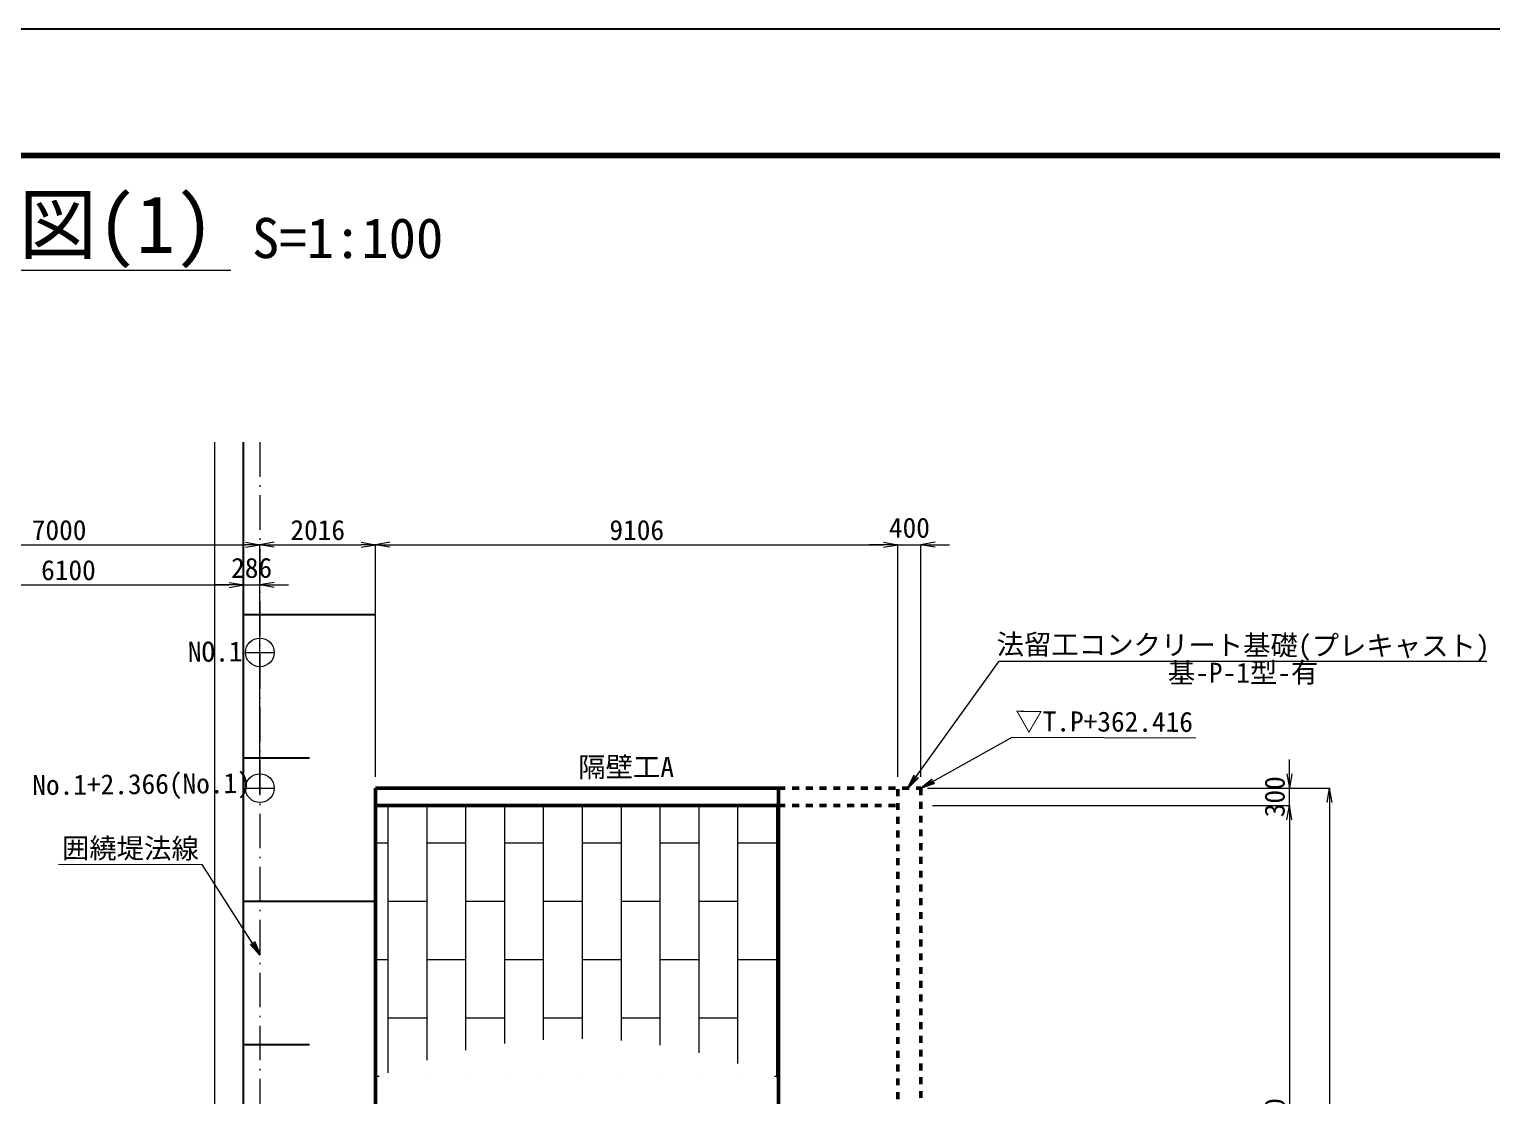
# Model space of a CAD drawing. Header units: millimetres. Extents: x 691041 to 859017, y -32657 to 158873.
# Drawn here: x 759074 to 784567, y 82030 to 100623 of the extents above; entities that cross this region are included whole.
import ezdxf
from ezdxf.enums import TextEntityAlignment as Align

# ---------------------------------------------------------------- set-up
doc = ezdxf.new("R2010")
doc.units = ezdxf.units.MM
doc.header["$LTSCALE"] = 100
doc.header["$PDSIZE"] = 300
doc.linetypes.add('SXF_一点短鎖線', pattern=[9.25, 6, -1.5, 0.25, -1.5])
doc.linetypes.add('SXF_跳び破線', pattern=[12, 6, -6])
doc.layers.get('Defpoints').update_dxf_attribs({"color": 153})
for name, color, linetype, lineweight in [('D-BMK', 2, 'SXF_一点短鎖線', 13), ('D-BMK-HTXT', 7, 'Continuous', 13), ('D-BYP-STR1', 2, 'Continuous', 13), ('D-BYP-STR2', 6, 'Continuous', 25), ('D-STR', 1, 'Continuous', 50), ('D-STR-DIM', 7, 'Continuous', 13), ('D-STR-HTXT', 7, 'Continuous', 13), ('D-STR-TXT', 7, 'Continuous', 13), ('D-TTL', 2, 'Continuous', 140), ('D-TTL-LINE', 7, 'Continuous', 13), ('D-TTL-TXT', 7, 'Continuous', 13)]:
    doc.layers.add(name, color=color, linetype=linetype, lineweight=lineweight)
doc.styles.add('MS ゴシック', font='MS Gothic.ttf')
doc.styles.add('ＭＳ ゴシック', font='MS Gothic.ttf')
doc.dimstyles.new('DIM-100-F', dxfattribs={"dimscale": 100, "dimtxt": 3.5, "dimasz": 2.5, "dimexe": 0, "dimexo": 2, "dimgap": 0.8, "dimtad": 1, "dimdec": 0, "dimzin": 0, "dimdsep": 46, "dimtxsty": 'MS ゴシック', "dimblk": 'OPEN', "dimcen": 0.1, "dimclrd": 256, "dimclre": 256, "dimclrt": 256, "dimaunit": 1, "dimadec": 4, "dimazin": 0, "dimtfac": 1, "dimtdec": 0, "dimtmove": 2, "dimatfit": 3, "dimldrblk": 'OPEN', "dimfxl": 1, "dimtolj": 1, "dimtzin": 0, "dimlwd": -1, "dimlwe": -1, "dimarcsym": 2})

# ---------------------------------------------------------------- blocks, each defined once
blk = doc.blocks.new('_Open')
at = {"color": 0, "linetype": 'ByBlock', "lineweight": -2}
for p, q in [((-1, 0.17), (0, 0)), ((-1, -0.17), (0, 0)), ((0, 0), (-1, 0))]:
    blk.add_line(p, q, dxfattribs=at)
blk = doc.blocks.new('*D23')
at = {"layer": 'D-STR-DIM', "ltscale": 0.2, "transparency": 16777216}
for p, q in [((774816, 87393), (781740, 87393)), ((781740, 87143), (781740, 54843)), ((774816, 54593), (781740, 54593))]:
    blk.add_line(p, q, dxfattribs=at)
at = {"layer": 'Defpoints', "color": 0, "ltscale": 0.2, "transparency": 16777216}
for p in [(774616, 87393), (774616, 54593), (781740, 54593)]:
    blk.add_point(p, dxfattribs=at)
at = {"layer": 'D-STR-DIM', "ltscale": 0.2, "transparency": 16777216, "xscale": 250, "yscale": 250, "zscale": 250}
for p, rotation in [((781740, 87393), 90), ((781740, 54593), 270)]:
    blk.add_blockref('_Open', p, dxfattribs=dict(at, rotation=rotation))
at = {"layer": 'D-STR-DIM', "ltscale": 0.2, "transparency": 16777216, "insert": (781485, 70993), "char_height": 350, "attachment_point": 5, "rotation": 90, "style": 'MS ゴシック'}
blk.add_mtext('\\A1;32800', dxfattribs=at)
blk = doc.blocks.new('*D24')
at = {"layer": 'D-STR-DIM', "ltscale": 1500, "transparency": 16777216}
for p, q in [((781040, 87643), (781040, 87893)), ((774732, 87393), (781040, 87393)), ((781040, 87093), (781040, 87393)), ((774816, 87093), (781040, 87093)), ((781040, 86843), (781040, 86593))]:
    blk.add_line(p, q, dxfattribs=at)
at = {"layer": 'Defpoints', "color": 0, "ltscale": 1500, "transparency": 16777216}
for p in [(774532, 87393), (781040, 87393), (774616, 87093)]:
    blk.add_point(p, dxfattribs=at)
at = {"layer": 'D-STR-DIM', "ltscale": 1500, "transparency": 16777216, "xscale": 250, "yscale": 250, "zscale": 250}
for p, rotation in [((781040, 87393), 270), ((781040, 87093), 90)]:
    blk.add_blockref('_Open', p, dxfattribs=dict(at, rotation=rotation))
at = {"layer": 'D-STR-DIM', "ltscale": 1500, "transparency": 16777216, "insert": (780785, 87243), "char_height": 350, "attachment_point": 5, "rotation": 90, "style": 'MS ゴシック'}
blk.add_mtext('\\A1;300', dxfattribs=at)
blk = doc.blocks.new('*D56')
at = {"layer": 'D-STR-DIM', "transparency": 16777216}
for p, q in [((774816, 87093), (781040, 87093)), ((781040, 86843), (781040, 75943)), ((774416, 75693), (781040, 75693))]:
    blk.add_line(p, q, dxfattribs=at)
at = {"layer": 'Defpoints', "color": 0, "transparency": 16777216}
for p in [(774616, 87093, 354000), (774216, 75693, 354000), (781040, 75693)]:
    blk.add_point(p, dxfattribs=at)
at = {"layer": 'D-STR-DIM', "transparency": 16777216, "xscale": 250, "yscale": 250, "zscale": 250}
for p, rotation in [((781040, 87093), 90), ((781040, 75693), 270)]:
    blk.add_blockref('_Open', p, dxfattribs=dict(at, rotation=rotation))
at = {"layer": 'D-STR-DIM', "transparency": 16777216, "insert": (780785, 81393), "char_height": 350, "attachment_point": 5, "rotation": 90, "style": 'MS ゴシック'}
blk.add_mtext('\\A1;11400', dxfattribs=at)
blk = doc.blocks.new('*D112')
at = {"layer": 'D-STR-DIM', "transparency": 16777216}
for p, q in [((756094, 87293), (756094, 91636)), ((756344, 91636), (762844, 91636)), ((763094, 87293), (763094, 91636))]:
    blk.add_line(p, q, dxfattribs=at)
at = {"layer": 'Defpoints', "color": 0, "transparency": 16777216}
for p in [(763094, 91636), (756094, 87093, 354000), (763094, 87093, 354000)]:
    blk.add_point(p, dxfattribs=at)
at = {"layer": 'D-STR-DIM', "transparency": 16777216, "xscale": 250, "yscale": 250, "zscale": 250, "rotation": 180}
blk.add_blockref('_Open', (756094, 91636), dxfattribs=at)
at = {"layer": 'D-STR-DIM', "transparency": 16777216, "xscale": 250, "yscale": 250, "zscale": 250}
blk.add_blockref('_Open', (763094, 91636), dxfattribs=at)
at = {"layer": 'D-STR-DIM', "transparency": 16777216, "insert": (759594, 91891), "char_height": 350, "attachment_point": 5, "style": 'MS ゴシック'}
blk.add_mtext('\\A1;7000', dxfattribs=at)
blk = doc.blocks.new('*D113')
at = {"layer": 'D-STR-DIM', "transparency": 16777216}
for p, q in [((763094, 87293), (763094, 91636)), ((763344, 91636), (764860, 91636)), ((765110, 87593), (765110, 91636))]:
    blk.add_line(p, q, dxfattribs=at)
at = {"layer": 'Defpoints', "color": 0, "transparency": 16777216}
for p in [(765110, 91636), (765110, 87393, 354000), (763094, 87093, 354000)]:
    blk.add_point(p, dxfattribs=at)
at = {"layer": 'D-STR-DIM', "transparency": 16777216, "xscale": 250, "yscale": 250, "zscale": 250, "rotation": 180}
blk.add_blockref('_Open', (763094, 91636), dxfattribs=at)
at = {"layer": 'D-STR-DIM', "transparency": 16777216, "xscale": 250, "yscale": 250, "zscale": 250}
blk.add_blockref('_Open', (765110, 91636), dxfattribs=at)
at = {"layer": 'D-STR-DIM', "transparency": 16777216, "insert": (764102, 91891), "char_height": 350, "attachment_point": 5, "style": 'MS ゴシック'}
blk.add_mtext('\\A1;2016', dxfattribs=at)
blk = doc.blocks.new('*D114')
at = {"layer": 'D-STR-DIM', "transparency": 16777216}
for p, q in [((765110, 87593), (765110, 91636)), ((765360, 91636), (773966, 91636)), ((774216, 87593), (774216, 91636))]:
    blk.add_line(p, q, dxfattribs=at)
at = {"layer": 'Defpoints', "color": 0, "transparency": 16777216}
for p in [(774216, 91636), (765110, 87393, 354000), (774216, 87393, 354000)]:
    blk.add_point(p, dxfattribs=at)
at = {"layer": 'D-STR-DIM', "transparency": 16777216, "xscale": 250, "yscale": 250, "zscale": 250, "rotation": 180}
blk.add_blockref('_Open', (765110, 91636), dxfattribs=at)
at = {"layer": 'D-STR-DIM', "transparency": 16777216, "xscale": 250, "yscale": 250, "zscale": 250}
blk.add_blockref('_Open', (774216, 91636), dxfattribs=at)
at = {"layer": 'D-STR-DIM', "transparency": 16777216, "insert": (769663, 91891), "char_height": 350, "attachment_point": 5, "style": 'MS ゴシック'}
blk.add_mtext('\\A1;9106', dxfattribs=at)
blk = doc.blocks.new('*D115')
at = {"layer": 'D-STR-DIM', "transparency": 16777216}
for p, q in [((773966, 91636), (773716, 91636)), ((774216, 87593), (774216, 91636)), ((774216, 91636), (774616, 91636)), ((774616, 87593), (774616, 91636)), ((774866, 91636), (775116, 91636))]:
    blk.add_line(p, q, dxfattribs=at)
at = {"layer": 'Defpoints', "color": 0, "transparency": 16777216}
for p in [(774616, 91636), (774216, 87393, 354000), (774616, 87393, 354000)]:
    blk.add_point(p, dxfattribs=at)
at = {"layer": 'D-STR-DIM', "transparency": 16777216, "xscale": 250, "yscale": 250, "zscale": 250}
blk.add_blockref('_Open', (774216, 91636), dxfattribs=at)
at = {"layer": 'D-STR-DIM', "transparency": 16777216, "xscale": 250, "yscale": 250, "zscale": 250, "rotation": 180}
blk.add_blockref('_Open', (774616, 91636), dxfattribs=at)
at = {"layer": 'D-STR-DIM', "transparency": 16777216, "insert": (774416, 91931), "char_height": 350, "attachment_point": 5, "style": 'MS ゴシック'}
blk.add_mtext('\\A1;400', dxfattribs=at)
blk = doc.blocks.new('*D117')
at = {"layer": 'D-STR-DIM', "transparency": 16777216}
for p, q in [((756707, 87432), (756707, 90936)), ((756957, 90936), (762557, 90936)), ((762807, 87593), (762807, 90936))]:
    blk.add_line(p, q, dxfattribs=at)
at = {"layer": 'Defpoints', "color": 0, "transparency": 16777216}
for p in [(762807, 90936), (756707, 87232, 354000), (762807, 87393, 354000)]:
    blk.add_point(p, dxfattribs=at)
at = {"layer": 'D-STR-DIM', "transparency": 16777216, "xscale": 250, "yscale": 250, "zscale": 250, "rotation": 180}
blk.add_blockref('_Open', (756707, 90936), dxfattribs=at)
at = {"layer": 'D-STR-DIM', "transparency": 16777216, "xscale": 250, "yscale": 250, "zscale": 250}
blk.add_blockref('_Open', (762807, 90936), dxfattribs=at)
at = {"layer": 'D-STR-DIM', "transparency": 16777216, "insert": (759757, 91191), "char_height": 350, "attachment_point": 5, "style": 'MS ゴシック'}
blk.add_mtext('\\A1;6100', dxfattribs=at)
blk = doc.blocks.new('*D118')
at = {"layer": 'D-STR-DIM', "transparency": 16777216}
for p, q in [((762557, 90936), (762307, 90936)), ((762807, 87593), (762807, 90936)), ((762807, 90936), (763094, 90936)), ((763094, 87593), (763094, 90936)), ((763344, 90936), (763594, 90936))]:
    blk.add_line(p, q, dxfattribs=at)
at = {"layer": 'Defpoints', "color": 0, "transparency": 16777216}
for p in [(763094, 90936), (762807, 87393, 354000), (763094, 87393, 354000)]:
    blk.add_point(p, dxfattribs=at)
at = {"layer": 'D-STR-DIM', "transparency": 16777216, "xscale": 250, "yscale": 250, "zscale": 250}
blk.add_blockref('_Open', (762807, 90936), dxfattribs=at)
at = {"layer": 'D-STR-DIM', "transparency": 16777216, "xscale": 250, "yscale": 250, "zscale": 250, "rotation": 180}
blk.add_blockref('_Open', (763094, 90936), dxfattribs=at)
at = {"layer": 'D-STR-DIM', "transparency": 16777216, "insert": (762950, 91231), "char_height": 350, "attachment_point": 5, "style": 'MS ゴシック'}
blk.add_mtext('\\A1;286', dxfattribs=at)

msp = doc.modelspace()

# ---------------------------------------------------------------- hatches: boundary and pattern name
at = {"layer": 'D-BYP-STR1'}
h = msp.add_hatch(dxfattribs=at)
h.set_pattern_fill('AR-BRSTD', color=256, scale=10, angle=90)
h.set_pattern_definition([(90, (105524.2, 801694.7), (-677.418, 4e-14), []), (180, (105524.2, 801694.7), (-677.418, -1016), [677.418, -677.418])])
edge = h.paths.add_edge_path()
edge.add_line((765109.7, 87093.1), (765109.7, 82341.2))
edge.add_arc((768620.6, 73667.4), 9357.5, 67.96325, 112.03675, ccw=False)
edge.add_line((772131.5, 82341.2), (772131.5, 87093.1))
edge.add_line((772131.5, 87093.1), (765109.7, 87093.1))

# ---------------------------------------------------------------- linework, layer by layer
at = {"layer": 'D-BMK', "linetype": 'SXF_一点短鎖線', "flags": 128}
msp.add_lwpolyline([(763093.5, 93423), (763093.5, 43423)], dxfattribs=at)
at = {"layer": 'D-BMK-HTXT'}
for p, q in [((762843.5, 89759.1, 0), (763343.5, 89759.1, 0)), ((762843.5, 87393.1, 354000), (763343.5, 87393.1, 354000))]:
    msp.add_line(p, q, dxfattribs=at)
for centre in [(763093.5, 89759.1, 0), (763093.5, 87393.1, 354000)]:
    msp.add_circle(centre, 250, dxfattribs=at)
at = {"layer": 'D-BYP-STR1'}
msp.add_line((762307.1, 75693.1), (762307.1, 93423), dxfattribs=at)
at = {"layer": 'D-BYP-STR2'}
for p, q in [((762807.2, 76993.1), (762807.2, 93423)), ((762807.2, 90423), (765109.7, 90423)), ((762807.2, 87923), (763958.4, 87923)), ((762807.2, 85423), (765109.7, 85423)), ((762807.2, 82923), (763958.4, 82923))]:
    msp.add_line(p, q, dxfattribs=at)
at = {"layer": 'D-STR', "ltscale": 0.2}
for p, q in [((765109.7, 87393.1), (772131.5, 87393.1)), ((765109.7, 54593.1), (765109.7, 87393.1)), ((772131.5, 87393.1), (772131.5, 72393.1)), ((765109.7, 87093.1), (772131.5, 87093.1))]:
    msp.add_line(p, q, dxfattribs=at)
at = {"layer": 'D-STR', "linetype": 'SXF_跳び破線', "ltscale": 0.2}
for p, q in [((772131.5, 87393.1), (774615.8, 87393.1)), ((774215.8, 71893.1), (774215.8, 87393.1)), ((774615.8, 87393.1), (774615.8, 71893.1)), ((772131.5, 87093.1), (774215.8, 87093.1))]:
    msp.add_line(p, q, dxfattribs=at)
at = {"layer": 'D-STR-HTXT'}
for p, q in [((775981.7, 89605.6), (784481.7, 89605.6, -354000)), ((776209.1, 88279.4, 354000), (779409.1, 88268.2, 354000)), ((759585.8, 86069), (762085.8, 86060.3))]:
    msp.add_line(p, q, dxfattribs=at)
at = {"layer": 'D-TTL'}
msp.add_line((717185.7, 98423), (797185.7, 98423), dxfattribs=at)
at = {"layer": 'D-TTL-LINE'}
msp.add_line((751852.4, 96423, 354000), (762585.7, 96423, 354000), dxfattribs=at)
at = {"layer": 'Defpoints', "color": 1}
msp.add_lwpolyline([(715135.7, 100623), (715135.7, 41223), (799235.7, 41223), (799235.7, 100623)], close=True, dxfattribs=at)

# ---------------------------------------------------------------- texts
at = {"layer": 'D-BMK-HTXT', "char_height": 350, "attachment_point": 4, "rotation": 0.5637, "style": 'ＭＳ ゴシック'}
for s, insert in [('NO.1 ', (761838.4, 89765.9, 0)), ('No.1+2.366(No.1)', (759127.1, 87399.9, 0))]:
    msp.add_mtext(s, dxfattribs=dict(at, insert=insert))
at = {"layer": 'D-STR-TXT', "style": 'MS ゴシック'}
for s, rotation, p in [('法留工コンクリート基礎(プレキャスト)', 359.80039, (780231.7, 89605.6, -177000)), (' 基-P-1型-有 ', 0.19961, (780233.3, 89125.8, -177000)), ('▽T.P+362.416', 359.80039, (777809.1, 88273.8, 354000)), ('囲繞堤法線', 359.80039, (760835.8, 86064.7))]:
    msp.add_text(s, height=350, rotation=rotation, dxfattribs=at).set_placement(p, align=Align.BOTTOM_CENTER)
at = {"layer": 'D-STR-TXT', "ltscale": 0.01, "style": 'ＭＳ ゴシック'}
msp.add_text('隔壁工A', height=350, dxfattribs=at).set_placement((769478.2, 87761.9), align=Align.MIDDLE_CENTER)
at = {"layer": 'D-TTL-TXT', "style": 'MS ゴシック'}
for s, height, p in [('護岸工構造図(1)', 1000, (757185.7, 96423, 354000)), ('S=1:100', 700, (764623.8, 96423, 354000))]:
    msp.add_text(s, height=height, dxfattribs=at).set_placement(p, align=Align.BOTTOM_CENTER)

# ---------------------------------------------------------------- dimensions: what is measured, and where the dimension line sits
at = {"layer": 'D-STR-DIM'}
for base, p1, p2, picture, middle in [((763093.5, 91636, -354000), (756093.5, 87093.1), (763093.5, 87093.1), '*D112', (759593.5, 91891, -354000)), ((765109.7, 91636, -354000), (763093.5, 87093.1), (765109.7, 87393.1), '*D113', (764101.6, 91891, -354000)), ((774215.8, 91636, -354000), (765109.7, 87393.1), (774215.8, 87393.1), '*D114', (769662.7, 91891, -354000)), ((774615.8, 91636, -354000), (774215.8, 87393.1), (774615.8, 87393.1), '*D115', (774415.8, 91931, -354000)), ((762807.2, 90936, -354000), (756707.2, 87231.8), (762807.2, 87393.1), '*D117', (759757.2, 91191, -354000)), ((763093.5, 90936, -354000), (762807.2, 87393.1), (763093.5, 87393.1), '*D118', (762950.3, 91231, -354000))]:
    dim = msp.add_linear_dim(base=base, p1=p1, p2=p2, dimstyle='DIM-100-F', dxfattribs=at)
    dim.commit()
    dim.dimension.update_dxf_attribs({"geometry": picture, "text_midpoint": middle})
at = {"layer": 'D-STR-DIM', "ltscale": 1500}
dim = msp.add_linear_dim(base=(781040.1, 87393.1), p1=(774615.8, 87093.1), p2=(774531.5, 87393.1), angle=90, dimstyle='DIM-100-F', override={"dimtix": 1}, dxfattribs=at)
dim.commit()
dim.dimension.update_dxf_attribs({"geometry": '*D24', "text_midpoint": (780785.1, 87243.1)})
at = {"layer": 'D-STR-DIM', "ltscale": 0.2}
dim = msp.add_linear_dim(base=(781740.1, 54593.1), p1=(774615.8, 87393.1), p2=(774615.8, 54593.1), angle=90, dimstyle='DIM-100-F', dxfattribs=at)
dim.commit()
dim.dimension.update_dxf_attribs({"geometry": '*D23', "text_midpoint": (781485.1, 70993.1)})
at = {"layer": 'D-STR-DIM'}
dim = msp.add_linear_dim(base=(781040.1, 75693.1, -354000), p1=(774615.8, 87093.1), p2=(774215.8, 75693.1), angle=90, dimstyle='DIM-100-F', override={"dimtix": 1}, dxfattribs=at)
dim.commit()
dim.dimension.update_dxf_attribs({"geometry": '*D56', "text_midpoint": (780785.1, 81393.1, -354000)})

# ---------------------------------------------------------------- leaders
at = {"layer": 'D-STR-HTXT'}
for points in [[(774388.4, 87393.1), (775981.7, 89605.6)], [(774615.8, 87393.1, 354000), (776209.1, 88279.4, 354000)], [(763093.5, 84488.1), (762085.8, 86060.3)]]:
    msp.add_leader(points, dimstyle='DIM-100-F', dxfattribs=at)

doc.saveas('drawing.dxf')
